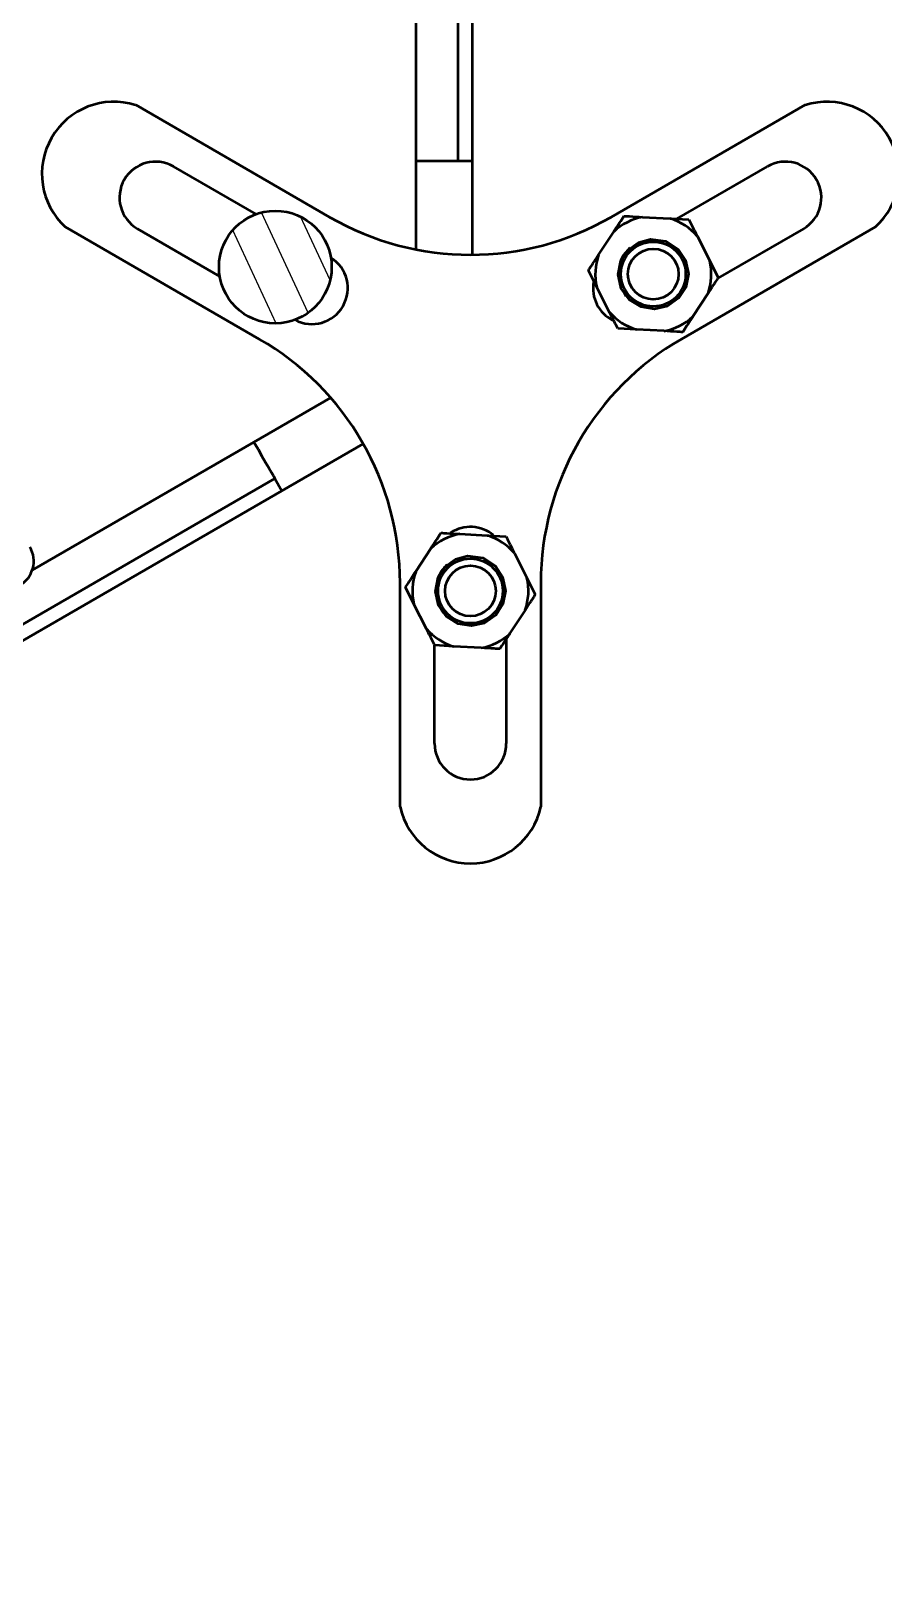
# Model space of a CAD drawing. Header units: millimetres. Extents: x 263 to 2983, y 441 to 2500.
# Drawn here: x 1092.8 to 1153.4, y 1349.6 to 1460.1 of the extents above; entities that cross this region are included whole.
import ezdxf

# ---------------------------------------------------------------- set-up
doc = ezdxf.new("R2010")
doc.units = ezdxf.units.MM
doc.header["$LTSCALE"] = 0.5
doc.layers.add('BOL', color=7, linetype='Continuous', lineweight=50)
doc.layers.add('HAT', color=3, linetype='Continuous')

msp = doc.modelspace()

# ---------------------------------------------------------------- hatches: boundary and pattern name
at = {"layer": 'HAT'}
h = msp.add_hatch(dxfattribs=at)
h.set_pattern_fill('ANSI31', color=256, scale=1.25, angle=15)
h.paths.add_polyline_path([(1428.41, 1041.77, 1), (1396.41, 1041.77, 1)])
h.paths.add_polyline_path([(1106.15, 1807.08, 1), (1114.15, 1807.08, 1)])
h = msp.add_hatch(dxfattribs=at)
h.set_pattern_fill('ANSI31', color=256)
h.paths.add_polyline_path([(904.15, 1443.35, 1), (896.15, 1443.35, 1)])
h.paths.add_polyline_path([(1806.52, 1028.15, 1), (1774.52, 1028.15, 1)])
h = msp.add_hatch(dxfattribs=at)
h.set_pattern_fill('ANSI31', color=256, angle=30)
h.paths.add_polyline_path([(932.15, 1443.35, 1), (924.15, 1443.35, 1)])
h.paths.add_polyline_path([(1918.52, 1028.15, 1), (1886.52, 1028.15, 1)])
h = msp.add_hatch(dxfattribs=at)
h.set_pattern_fill('ANSI31', color=256, scale=0.75, angle=70)
h.paths.add_polyline_path([(1106.15, 1443.35, 1), (1114.15, 1443.35, 1)])
h = msp.add_hatch(dxfattribs=at)
h.set_pattern_fill('ANSI31', color=256, angle=60)
h.paths.add_polyline_path([(1830.52, 931.15, 1), (1862.52, 931.15, 1)])
h.paths.add_polyline_path([(918.15, 1419.1, 1), (910.15, 1419.1, 1)])

# ---------------------------------------------------------------- linework, layer by layer
at = {"layer": 'BOL'}
for p, q in [((1120.15, 1450.89), (1120.15, 1540.89)), ((1123.15, 1450.89), (1123.15, 1540.89)), ((1124.15, 1450.89), (1124.15, 1540.89)), ((1100.23, 1454.86), (1114.01, 1446.9)), ((1134.01, 1446.9), (1147.79, 1454.86)), ((1120.15, 1450.89), (1123.15, 1450.89)), ((1120.15, 1444.6), (1120.15, 1450.89)), ((1123.15, 1450.89), (1124.15, 1450.89)), ((1124.15, 1444.22), (1124.15, 1450.89)), ((1102.9, 1450.48), (1108.76, 1447.1)), ((1138.68, 1446.77), (1145.12, 1450.48)), ((1136.24, 1446.9), (1138.2, 1446.79)), ((1138.2, 1446.79), (1139.53, 1446.72)), ((1109.01, 1438.24), (1095.23, 1446.2)), ((1106.21, 1442.69), (1100.35, 1446.07)), ((1133.11, 1444.22), (1134.19, 1445.86)), ((1152.79, 1446.2), (1139.01, 1438.24)), ((1140.13, 1445.54), (1141.01, 1443.78)), ((1147.67, 1446.07), (1141.58, 1442.56)), ((1132.99, 1441.92), (1132.39, 1443.11)), ((1141.01, 1443.78), (1141.61, 1442.6)), ((1133.87, 1440.17), (1132.99, 1441.92)), ((1134.93, 1441.51), (1135.06, 1441.29)), ((1140.89, 1441.49), (1139.81, 1439.84)), ((1135.8, 1438.91), (1134.47, 1438.99)), ((1137.76, 1438.81), (1135.8, 1438.91)), ((1108.62, 1430.92), (1114.08, 1434.07)), ((1092.88, 1421.83), (1108.62, 1430.92)), ((1110.62, 1427.46), (1116.4, 1430.79)), ((1032.18, 1383.33), (1110.12, 1428.33)), ((1032.68, 1382.46), (1110.62, 1427.46)), ((1110.12, 1428.33), (1110.62, 1427.46)), ((1123.25, 1424.4), (1125.21, 1424.29)), ((1125.21, 1424.29), (1126.54, 1424.22)), ((1120.12, 1421.72), (1121.2, 1423.36)), ((1127.13, 1423.04), (1128.02, 1421.28)), ((1119.01, 1405.01), (1119.01, 1420.92)), ((1128.02, 1421.28), (1128.62, 1420.1)), ((1129.01, 1420.92), (1129.01, 1405.01)), ((1120, 1419.42), (1119.4, 1420.61)), ((1120.88, 1417.67), (1120, 1419.42)), ((1121.94, 1419.01), (1122.07, 1418.79)), ((1127.89, 1418.99), (1126.82, 1417.34)), ((1121.46, 1409.51), (1121.46, 1416.53)), ((1122.81, 1416.41), (1121.48, 1416.49)), ((1124.77, 1416.31), (1122.81, 1416.41)), ((1126.56, 1416.94), (1126.56, 1409.51))]:
    msp.add_line(p, q, dxfattribs=at)
at = {"layer": 'BOL', "flags": 128}
for points in [[(1134.7, 1443.8), (1135.19, 1444.56), (1135.94, 1445.1), (1136.8, 1445.34), (1137.87, 1445.19), (1138.77, 1444.6), (1139.29, 1443.82), (1139.49, 1442.86), (1139.31, 1441.93), (1138.8, 1441.13), (1138, 1440.57), (1137.08, 1440.37), (1136.13, 1440.52), (1135.31, 1441.03), (1134.73, 1441.83), (1134.51, 1442.82), (1134.7, 1443.8), (1134.7, 1443.8)], [(1134.69, 1443.81), (1134.91, 1444.22), (1135.35, 1444.73)], [(1108.62, 1430.92), (1108.92, 1430.42), (1109.2, 1429.93), (1109.46, 1429.48), (1109.69, 1429.09), (1109.87, 1428.76), (1110.01, 1428.52), (1110.1, 1428.38), (1110.12, 1428.33)], [(1121.71, 1421.3), (1122.2, 1422.06), (1122.95, 1422.6), (1123.81, 1422.84), (1124.88, 1422.69), (1125.78, 1422.1), (1126.3, 1421.32), (1126.5, 1420.36), (1126.32, 1419.43), (1125.81, 1418.63), (1125.01, 1418.07), (1124.09, 1417.87), (1123.14, 1418.02), (1122.31, 1418.53), (1121.74, 1419.33), (1121.52, 1420.32), (1121.71, 1421.3), (1121.71, 1421.3)], [(1121.7, 1421.31), (1121.92, 1421.72), (1122.36, 1422.23)]]:
    msp.add_lwpolyline(points, dxfattribs=at)
at = {"layer": 'BOL'}
for centre, radius in [((1110.15, 1443.35), 4), ((1137, 1442.85), 2.3), ((1137, 1442.85), 1.8), ((1124.01, 1420.35), 2.3), ((1124.01, 1420.35), 1.8)]:
    msp.add_circle(centre, radius, dxfattribs=at)
for centre, radius, start, end in [((1098.69, 1449.97), 5.12, 72.5057, 227.4929), ((1149.33, 1449.97), 5.12, 312.5057, 107.4929), ((1101.63, 1448.28), 2.55, 60, 240), ((1146.39, 1448.28), 2.55, 300, 120), ((1124.01, 1464.22), 20, 240, 300), ((1137, 1442.85), 4.12, 100.6371, 133.0476), ((1137, 1442.85), 4.12, 40.6371, 73.0476), ((1112.75, 1441.85), 2.55, 241.8924, 58.1076), ((1137, 1442.85), 4.12, 160.6371, 193.0476), ((1137, 1442.85), 4.12, 340.6371, 13.0476), ((1135.27, 1441.85), 2.55, 169.9974, 243.5635), ((1137, 1442.85), 4.12, 220.6371, 253.0476), ((1137, 1442.85), 4.12, 280.6371, 313.0476), ((1099.01, 1420.92), 20, 0, 60), ((1149.01, 1420.92), 20, 120, 180), ((1124.01, 1420.35), 4.12, 100.6371, 133.0476), ((1124.01, 1422.35), 2.55, 49.9974, 123.5635), ((1124.01, 1420.35), 4.12, 40.6371, 73.0476), ((1090.99, 1422.47), 2, 300, 30), ((1124.01, 1420.35), 4.12, 160.6371, 193.0476), ((1124.01, 1420.35), 4.12, 340.6371, 13.0476), ((1124.01, 1420.35), 4.12, 220.6371, 253.0476), ((1124.01, 1420.35), 4.12, 280.6371, 313.0476), ((1124.01, 1409.51), 2.55, 180, 0), ((1124.01, 1406.12), 5.12, 192.5057, 347.4929)]:
    msp.add_arc(centre, radius, start, end, dxfattribs=at)
for points, knots in [([(1134.19, 1445.86), (1134.22, 1445.92), (1134.47, 1446.29), (1134.71, 1446.66), (1134.91, 1446.97)], [0, 0, 0, 0, 0.1459804, 1, 1, 1, 1]), ([(1134.91, 1446.97), (1135.05, 1446.97), (1135.48, 1446.94), (1135.93, 1446.92), (1136.24, 1446.9)], [0, 0, 0, 0, 0.309693, 1, 1, 1, 1]), ([(1139.53, 1446.72), (1139.59, 1446.6), (1139.78, 1446.21), (1139.99, 1445.81), (1140.13, 1445.54)], [0, 0, 0, 0, 0.309709, 1, 1, 1, 1]), ([(1132.39, 1443.11), (1132.53, 1443.33), (1132.77, 1443.69), (1133.01, 1444.07), (1133.11, 1444.22)], [0, 0, 0, 0, 0.592738, 1, 1, 1, 1]), ([(1134.87, 1443.73), (1134.84, 1443.74), (1134.78, 1443.77), (1134.72, 1443.79), (1134.7, 1443.8)], [0, 0, 0, 0, 0.56011, 1, 1, 1, 1]), ([(1141.61, 1442.6), (1141.47, 1442.38), (1141.23, 1442.02), (1140.99, 1441.64), (1140.89, 1441.49)], [0, 0, 0, 0, 0.592737, 1, 1, 1, 1]), ([(1134.47, 1438.99), (1134.41, 1439.11), (1134.22, 1439.5), (1134.01, 1439.9), (1133.87, 1440.17)], [0, 0, 0, 0, 0.30971, 1, 1, 1, 1]), ([(1139.81, 1439.84), (1139.78, 1439.79), (1139.53, 1439.41), (1139.29, 1439.05), (1139.09, 1438.73)], [0, 0, 0, 0, 0.1459792, 1, 1, 1, 1]), ([(1139.09, 1438.73), (1138.95, 1438.74), (1138.51, 1438.76), (1138.07, 1438.79), (1137.76, 1438.81)], [0, 0, 0, 0, 0.309696, 1, 1, 1, 1]), ([(1121.2, 1423.36), (1121.23, 1423.42), (1121.48, 1423.79), (1121.72, 1424.16), (1121.92, 1424.47)], [0, 0, 0, 0, 0.1459804, 1, 1, 1, 1]), ([(1121.92, 1424.47), (1122.06, 1424.47), (1122.49, 1424.44), (1122.94, 1424.42), (1123.25, 1424.4)], [0, 0, 0, 0, 0.309695, 1, 1, 1, 1]), ([(1126.54, 1424.22), (1126.6, 1424.1), (1126.79, 1423.71), (1127, 1423.31), (1127.13, 1423.04)], [0, 0, 0, 0, 0.309671, 1, 1, 1, 1]), ([(1119.4, 1420.61), (1119.54, 1420.83), (1119.78, 1421.19), (1120.02, 1421.57), (1120.12, 1421.72)], [0, 0, 0, 0, 0.59276, 1, 1, 1, 1]), ([(1121.88, 1421.23), (1121.85, 1421.24), (1121.79, 1421.27), (1121.73, 1421.29), (1121.71, 1421.3)], [0, 0, 0, 0, 0.56006, 1, 1, 1, 1]), ([(1128.62, 1420.1), (1128.48, 1419.88), (1128.24, 1419.52), (1127.99, 1419.14), (1127.89, 1418.99)], [0, 0, 0, 0, 0.592723, 1, 1, 1, 1]), ([(1121.48, 1416.49), (1121.42, 1416.61), (1121.22, 1417), (1121.02, 1417.4), (1120.88, 1417.67)], [0, 0, 0, 0, 0.309709, 1, 1, 1, 1]), ([(1126.82, 1417.34), (1126.78, 1417.29), (1126.54, 1416.91), (1126.3, 1416.55), (1126.09, 1416.23)], [0, 0, 0, 0, 0.145974, 1, 1, 1, 1]), ([(1126.09, 1416.23), (1125.96, 1416.24), (1125.52, 1416.26), (1125.08, 1416.29), (1124.77, 1416.31)], [0, 0, 0, 0, 0.309697, 1, 1, 1, 1])]:
    msp.add_open_spline(points, degree=3, knots=knots, dxfattribs=at)

doc.saveas('drawing.dxf')
